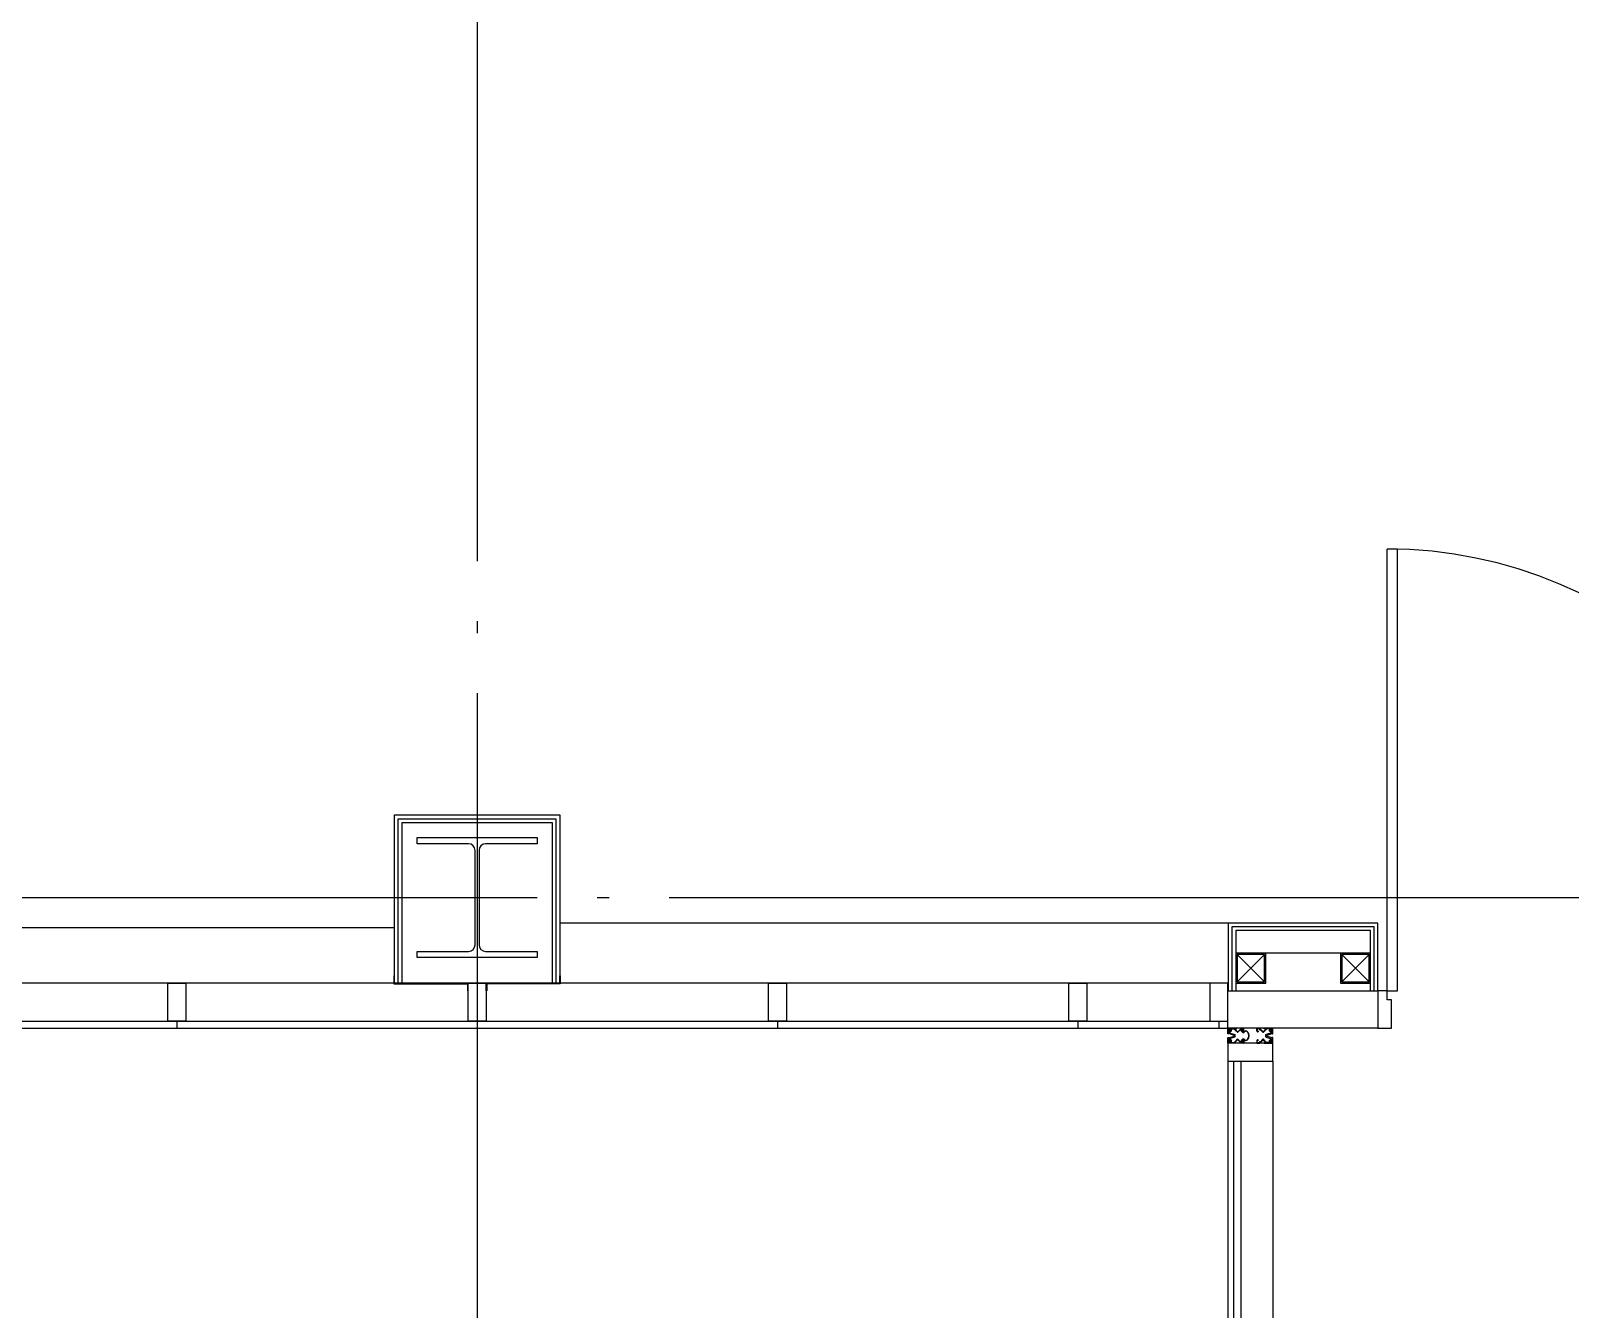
# Model space of a CAD drawing. Header units: millimetres. Extents: x -168200 to 672800, y -7409 to 118800.
# Drawn here: x 269214 to 274340, y 41530 to 45785 of the extents above; entities that cross this region are included whole.
import ezdxf

# ---------------------------------------------------------------- set-up
doc = ezdxf.new("R2010")
doc.units = ezdxf.units.MM
doc.header["$LTSCALE"] = 200
doc.linetypes.add('CEN-GAUN', pattern=[32.2, 30, -1, 0.2, -1])
doc.layers.add('1 BA', color=9, linetype='Continuous')
doc.layers.add('1 CEN', color=15, linetype='CEN-GAUN')

msp = doc.modelspace()

# ---------------------------------------------------------------- linework, layer by layer
at = {"layer": '1 BA'}
for p, q in [((273730, 42590), (273730, 44060)), ((273765, 44060), (273730, 44060)), ((273765, 42590), (273765, 44060)), ((270425, 42615), (270425, 43175)), ((270425, 43175), (270975, 43175)), ((270975, 43175), (270975, 42625)), ((270437.5, 42615), (270437.5, 43162.5)), ((270437.5, 43162.5), (270962.5, 43162.5)), ((270450, 42615), (270450, 43150)), ((270450, 43150), (270950, 43150)), ((270950, 43150), (270950, 42615)), ((270962.5, 43162.5), (270962.5, 42615)), ((270500, 43079), (270500, 43100)), ((270500, 43100), (270900, 43100)), ((270671.5, 43079), (270500, 43079)), ((270900, 43079), (270728.5, 43079)), ((270900, 43100), (270900, 43079)), ((270693.5, 42743), (270693.5, 43057)), ((270706.5, 43057), (270706.5, 42743)), ((273201.2, 42815), (270975, 42815)), ((273700, 42815), (273201.2, 42815)), ((273201.2, 42815), (273201.2, 42590)), ((273700, 42590), (273700, 42815)), ((267725, 42800), (270425, 42800)), ((273687.5, 42802.5), (273213.7, 42802.5)), ((273213.7, 42802.5), (273213.7, 42590)), ((273675, 42790), (273226.2, 42790)), ((273226.2, 42790), (273226.2, 42590)), ((273675, 42590), (273675, 42790)), ((273687.5, 42590), (273687.5, 42802.5)), ((270500, 42700), (270500, 42721)), ((270500, 42721), (270671.5, 42721)), ((270728.5, 42721), (270900, 42721)), ((270900, 42721), (270900, 42700)), ((273575, 42715), (273226.2, 42715)), ((273321.7, 42710.5), (273230.7, 42619.5)), ((273230.7, 42710.5), (273321.7, 42619.5)), ((273321.7, 42710.5), (273230.7, 42619.5)), ((273230.7, 42710.5), (273321.7, 42619.5)), ((273321.7, 42710.5), (273230.7, 42619.5)), ((273230.7, 42710.5), (273321.7, 42619.5)), ((273321.7, 42710.5), (273230.7, 42619.5)), ((273230.7, 42710.5), (273321.7, 42619.5)), ((273670.5, 42710.5), (273579.5, 42619.5)), ((273579.5, 42710.5), (273670.5, 42619.5)), ((273670.5, 42710.5), (273579.5, 42619.5)), ((273579.5, 42710.5), (273670.5, 42619.5)), ((273670.5, 42710.5), (273579.5, 42619.5)), ((273579.5, 42710.5), (273670.5, 42619.5)), ((273670.5, 42710.5), (273579.5, 42619.5)), ((273579.5, 42710.5), (273670.5, 42619.5)), ((270900, 42700), (270500, 42700)), ((269670, 42615), (269730, 42615)), ((269670, 42489), (269670, 42615)), ((269730, 42615), (269730, 42489)), ((270425, 42640), (270423, 42640)), ((270423, 42640), (270423, 42613)), ((270423, 42613), (270668, 42613)), ((270425, 42615), (270425, 42640)), ((270670, 42615), (270425, 42615)), ((270668, 42613), (270668, 42590)), ((270670, 42590), (270670, 42615)), ((270670, 42615), (270730, 42615)), ((270670, 42489), (270670, 42615)), ((270730, 42590), (270730, 42615)), ((270730, 42615), (270975, 42615)), ((270730, 42615), (270730, 42489)), ((270977, 42613), (270732, 42613)), ((270732, 42613), (270732, 42590)), ((270975, 42615), (270975, 42640)), ((270975, 42640), (270977, 42640)), ((270977, 42640), (270977, 42613)), ((271670, 42615), (271730, 42615)), ((271670, 42489), (271670, 42615)), ((271730, 42615), (271730, 42489)), ((272670, 42615), (272730, 42615)), ((272670, 42489), (272670, 42615)), ((272730, 42615), (272730, 42489)), ((273140, 42615), (273140, 42489)), ((273200, 42615), (273140, 42615)), ((273200, 42465), (273200, 42615)), ((270668, 42590), (270670, 42590)), ((270732, 42590), (270730, 42590)), ((273200, 42465), (273200, 42590)), ((273200, 42590), (273700, 42590)), ((273700, 42590), (273700, 42465)), ((273730, 42590), (273700, 42590)), ((273700, 42590), (273700, 42465)), ((273730, 42560), (273730, 42590)), ((273730, 42590), (273765, 42590)), ((273745, 42560), (273730, 42560)), ((273745, 42465), (273745, 42560)), ((269730, 42489), (269670, 42489)), ((269700, 42489), (269700, 42465)), ((270730, 42489), (270670, 42489)), ((270700, 42489), (270700, 42465)), ((271730, 42489), (271670, 42489)), ((271700, 42489), (271700, 42465)), ((272730, 42489), (272670, 42489)), ((272700, 42489), (272700, 42465)), ((273140, 42489), (273200, 42489)), ((273170, 42489), (273170, 42465)), ((273170, 42465), (273200, 42465)), ((273700, 42465), (273200, 42465)), ((273200, 42446.5), (273200, 42464.5)), ((273200.5, 42465), (273203, 42465)), ((273205.5, 42465), (273203.5, 42465)), ((273203.5, 42465), (273203.5, 42461.6)), ((273205.5, 42465), (273203.5, 42465)), ((273203.5, 42465), (273203.5, 42461.6)), ((273203.5, 42464.5), (273203.5, 42460.6)), ((273203.5, 42458.5), (273203.5, 42457.1)), ((273203.5, 42455), (273203.5, 42451)), ((273203.5, 42454), (273203.5, 42452.3)), ((273203.5, 42454), (273203.5, 42452.3)), ((273221, 42441.4), (273203.5, 42447.1)), ((273203.5, 42447.1), (273203.5, 42446.5)), ((273203.7, 42461.2), (273204.9, 42460.4)), ((273203.7, 42461.2), (273204.9, 42460.4)), ((273204.9, 42455.2), (273203.7, 42454.4)), ((273204.9, 42455.2), (273203.7, 42454.4)), ((273203.8, 42460.3), (273205.8, 42460.3)), ((273206.8, 42458.8), (273203.8, 42458.8)), ((273203.8, 42456.8), (273206.8, 42456.8)), ((273205.8, 42455.3), (273203.8, 42455.3)), ((273204.1, 42450.1), (273221.9, 42444.3)), ((273204.5, 42451.3), (273206.5, 42451.3)), ((273204.5, 42451.3), (273206.5, 42451.3)), ((273205.2, 42460.3), (273205.3, 42460.3)), ((273205.2, 42460.3), (273205.3, 42460.3)), ((273205.3, 42455.3), (273205.2, 42455.3)), ((273205.3, 42455.3), (273205.2, 42455.3)), ((273205.5, 42464.3), (273205.5, 42465)), ((273205.5, 42464.3), (273205.5, 42465)), ((273221, 42464.3), (273205.5, 42464.3)), ((273221, 42464.3), (273205.5, 42464.3)), ((273205.5, 42460.5), (273205.5, 42461.8)), ((273205.5, 42460.5), (273205.5, 42461.8)), ((273205.5, 42453.8), (273205.5, 42455.1)), ((273205.5, 42453.8), (273205.5, 42455.1)), ((273205.8, 42460.3), (273205.8, 42460.7)), ((273205.8, 42454.9), (273205.8, 42455.3)), ((273206, 42462.3), (273206.4, 42462.3)), ((273206, 42462.3), (273206.4, 42462.3)), ((273206.4, 42453.3), (273206, 42453.3)), ((273206.4, 42453.3), (273206, 42453.3)), ((273206.6, 42461.1), (273209.3, 42458.5)), ((273209.3, 42457.1), (273206.6, 42454.5)), ((273207.9, 42458.2), (273206.8, 42458.8)), ((273206.8, 42456.8), (273207.9, 42457.4)), ((273207.1, 42462), (273210.9, 42458.2)), ((273207.1, 42462), (273210.9, 42458.2)), ((273210.9, 42457.4), (273207.1, 42453.6)), ((273210.9, 42457.4), (273207.1, 42453.6)), ((273207.2, 42451.6), (273212, 42456.4)), ((273207.2, 42451.6), (273212, 42456.4)), ((273212, 42459.2), (273209.3, 42461.9)), ((273212, 42459.2), (273209.3, 42461.9)), ((273209.6, 42462.8), (273220.3, 42462.8)), ((273209.6, 42462.8), (273220.3, 42462.8)), ((273229, 42465), (273221, 42465)), ((273221, 42465), (273221, 42464.3)), ((273229, 42465), (273221, 42465)), ((273221, 42465), (273221, 42464.3)), ((273221, 42462.5), (273226.9, 42456.7)), ((273221, 42462.5), (273226.9, 42456.7)), ((273232.1, 42453.5), (273223.9, 42461.8)), ((273232.1, 42453.5), (273223.9, 42461.8)), ((273224.6, 42463.5), (273229, 42463.5)), ((273224.6, 42463.5), (273229, 42463.5)), ((273226.9, 42456.7), (273227.2, 42456.7)), ((273226.9, 42456.7), (273227.2, 42456.7)), ((273227.2, 42456.7), (273227.2, 42456.3)), ((273227.2, 42456.7), (273227.2, 42456.3)), ((273227.2, 42456.3), (273231.8, 42451.8)), ((273227.2, 42456.3), (273231.8, 42451.8)), ((273229, 42463.5), (273229, 42465)), ((273229, 42463.5), (273229, 42465)), ((273244, 42464.7), (273232.8, 42453.5)), ((273244, 42464.7), (273232.8, 42453.5)), ((273233.2, 42451.8), (273242.1, 42460.7)), ((273233.2, 42451.8), (273242.1, 42460.7)), ((273241.2, 42460.2), (273241.5, 42460.5)), ((273250.2, 42450.8), (273241.2, 42459.8)), ((273242, 42460.5), (273242.9, 42459.5)), ((273242.1, 42460.7), (273242.6, 42460.2)), ((273242.1, 42460.7), (273242.6, 42460.2)), ((273243, 42460.1), (273244.4, 42460.3)), ((273243, 42460.1), (273244.4, 42460.3)), ((273243.4, 42459.5), (273244.8, 42460.9)), ((273243.9, 42462.4), (273244.6, 42463.2)), ((273243.9, 42462.4), (273244.6, 42463.2)), ((273244.8, 42460.8), (273243.9, 42461.7)), ((273244.8, 42460.8), (273243.9, 42461.7)), ((273244.8, 42460.9), (273244.4, 42461.4)), ((273244.5, 42461.9), (273248.8, 42462.4)), ((273245.9, 42460.4), (273244.5, 42459)), ((273244.5, 42458.2), (273246.3, 42456.4)), ((273252.5, 42465), (273244.7, 42465)), ((273252.5, 42465), (273244.7, 42465)), ((273244.7, 42460.4), (273244.8, 42460.5)), ((273244.7, 42460.4), (273244.8, 42460.5)), ((273245.3, 42463.5), (273251.5, 42463.5)), ((273245.3, 42463.5), (273251.5, 42463.5)), ((273247.8, 42461), (273245.9, 42460.4)), ((273247, 42456.4), (273248.5, 42457.8)), ((273249, 42456.7), (273247.6, 42455.3)), ((273247.6, 42454.9), (273250.9, 42451.5)), ((273248.5, 42457.8), (273249.1, 42459.7)), ((273248.8, 42455.9), (273248.6, 42454.5)), ((273248.8, 42455.9), (273248.6, 42454.5)), ((273248.7, 42454.1), (273249.5, 42453.3)), ((273248.7, 42454.1), (273249.5, 42453.3)), ((273249, 42456.3), (273248.9, 42456.2)), ((273249, 42456.3), (273248.9, 42456.2)), ((273249.4, 42456.3), (273249, 42456.7)), ((273250.2, 42455.4), (273249.3, 42456.3)), ((273250.2, 42455.4), (273249.3, 42456.3)), ((273250.5, 42460.8), (273250, 42456.4)), ((273251.7, 42456.1), (273250.9, 42455.4)), ((273251.7, 42456.1), (273250.9, 42455.4)), ((273250.9, 42453.3), (273253.2, 42455.5)), ((273250.9, 42453.3), (273253.2, 42455.5)), ((273252, 42463), (273252, 42456.8)), ((273252, 42463), (273252, 42456.8)), ((273252.3, 42451.5), (273254.4, 42453.6)), ((273255.1, 42452.8), (273253.1, 42450.8)), ((273253.5, 42456.2), (273253.5, 42464)), ((273253.5, 42456.2), (273253.5, 42464)), ((273296.5, 42456.2), (273296.5, 42464)), ((273296.5, 42456.2), (273296.5, 42464)), ((273299.1, 42453.3), (273296.8, 42455.5)), ((273299.1, 42453.3), (273296.8, 42455.5)), ((273297.5, 42465), (273305.3, 42465)), ((273297.5, 42465), (273305.3, 42465)), ((273298, 42463), (273298, 42456.8)), ((273298, 42463), (273298, 42456.8)), ((273298.3, 42456.1), (273299.1, 42455.4)), ((273298.3, 42456.1), (273299.1, 42455.4)), ((273304.7, 42463.5), (273298.5, 42463.5)), ((273304.7, 42463.5), (273298.5, 42463.5)), ((273299.8, 42455.4), (273300.7, 42456.3)), ((273299.8, 42455.4), (273300.7, 42456.3)), ((273301.3, 42454.1), (273300.5, 42453.3)), ((273301.3, 42454.1), (273300.5, 42453.3)), ((273301, 42456.3), (273301.1, 42456.2)), ((273301, 42456.3), (273301.1, 42456.2)), ((273301.2, 42455.9), (273301.4, 42454.5)), ((273301.2, 42455.9), (273301.4, 42454.5)), ((273305.2, 42460.8), (273306.1, 42461.7)), ((273305.2, 42460.8), (273306.1, 42461.7)), ((273305.3, 42460.4), (273305.2, 42460.5)), ((273305.3, 42460.4), (273305.2, 42460.5)), ((273306.1, 42462.4), (273305.4, 42463.2)), ((273306.1, 42462.4), (273305.4, 42463.2)), ((273307, 42460.1), (273305.6, 42460.3)), ((273307, 42460.1), (273305.6, 42460.3)), ((273306, 42464.7), (273317.2, 42453.5)), ((273306, 42464.7), (273317.2, 42453.5)), ((273307.9, 42460.7), (273307.4, 42460.2)), ((273307.9, 42460.7), (273307.4, 42460.2)), ((273316.8, 42451.8), (273307.9, 42460.7)), ((273316.8, 42451.8), (273307.9, 42460.7)), ((273317.9, 42453.5), (273326.1, 42461.8)), ((273317.9, 42453.5), (273326.1, 42461.8)), ((273322.8, 42456.3), (273318.2, 42451.8)), ((273322.8, 42456.3), (273318.2, 42451.8)), ((273321, 42463.5), (273321, 42465)), ((273321, 42465), (273329, 42465)), ((273321, 42463.5), (273321, 42465)), ((273321, 42465), (273329, 42465)), ((273325.4, 42463.5), (273321, 42463.5)), ((273325.4, 42463.5), (273321, 42463.5)), ((273323.1, 42456.7), (273322.8, 42456.7)), ((273322.8, 42456.7), (273322.8, 42456.3)), ((273323.1, 42456.7), (273322.8, 42456.7)), ((273322.8, 42456.7), (273322.8, 42456.3)), ((273329, 42462.5), (273323.1, 42456.7)), ((273329, 42462.5), (273323.1, 42456.7)), ((273345.9, 42450.1), (273328.1, 42444.3)), ((273329, 42465), (273329, 42464.3)), ((273329, 42465), (273329, 42464.3)), ((273329, 42464.3), (273344.5, 42464.3)), ((273329, 42464.3), (273344.5, 42464.3)), ((273329, 42441.4), (273346.5, 42447.1)), ((273340.4, 42462.8), (273329.7, 42462.8)), ((273340.4, 42462.8), (273329.7, 42462.8)), ((273338, 42459.2), (273340.7, 42461.9)), ((273338, 42459.2), (273340.7, 42461.9)), ((273342.8, 42451.6), (273338, 42456.4)), ((273342.8, 42451.6), (273338, 42456.4)), ((273342.9, 42462), (273339.1, 42458.2)), ((273342.9, 42462), (273339.1, 42458.2)), ((273339.1, 42457.4), (273342.9, 42453.6)), ((273339.1, 42457.4), (273342.9, 42453.6)), ((273343.4, 42461.1), (273340.7, 42458.5)), ((273340.7, 42457.1), (273343.4, 42454.5)), ((273342.1, 42458.2), (273343.2, 42458.8)), ((273343.2, 42456.8), (273342.1, 42457.4)), ((273343.2, 42458.8), (273346.2, 42458.8)), ((273346.2, 42456.8), (273343.2, 42456.8)), ((273345.5, 42451.3), (273343.5, 42451.3)), ((273345.5, 42451.3), (273343.5, 42451.3)), ((273344, 42462.3), (273343.6, 42462.3)), ((273344, 42462.3), (273343.6, 42462.3)), ((273343.6, 42453.3), (273344, 42453.3)), ((273343.6, 42453.3), (273344, 42453.3)), ((273344.2, 42460.3), (273344.2, 42460.7)), ((273346.2, 42460.3), (273344.2, 42460.3)), ((273344.2, 42454.9), (273344.2, 42455.3)), ((273344.2, 42455.3), (273346.2, 42455.3)), ((273344.5, 42464.3), (273344.5, 42465)), ((273344.5, 42465), (273346.5, 42465)), ((273344.5, 42464.3), (273344.5, 42465)), ((273344.5, 42465), (273346.5, 42465)), ((273344.5, 42460.5), (273344.5, 42461.8)), ((273344.5, 42460.5), (273344.5, 42461.8)), ((273344.5, 42453.8), (273344.5, 42455.1)), ((273344.5, 42453.8), (273344.5, 42455.1)), ((273344.8, 42460.3), (273344.7, 42460.3)), ((273344.8, 42460.3), (273344.7, 42460.3)), ((273344.7, 42455.3), (273344.8, 42455.3)), ((273344.7, 42455.3), (273344.8, 42455.3)), ((273346.3, 42461.2), (273345.1, 42460.4)), ((273346.3, 42461.2), (273345.1, 42460.4)), ((273345.1, 42455.2), (273346.3, 42454.4)), ((273345.1, 42455.2), (273346.3, 42454.4)), ((273346.5, 42465), (273346.5, 42461.6)), ((273346.5, 42465), (273346.5, 42461.6)), ((273346.5, 42464.5), (273346.5, 42460.6)), ((273346.5, 42458.5), (273346.5, 42457.1)), ((273346.5, 42455), (273346.5, 42451)), ((273346.5, 42454), (273346.5, 42452.3)), ((273346.5, 42454), (273346.5, 42452.3)), ((273346.5, 42447.1), (273346.5, 42446.5)), ((273349.5, 42465), (273347, 42465)), ((273350, 42446.5), (273350, 42464.5)), ((273700, 42465), (273745, 42465)), ((273745, 42465), (273745, 42465)), ((273745, 42465), (273745, 42465)), ((273200, 42415.5), (273200, 42433.5)), ((273350, 42415), (273200, 42415)), ((273200, 42415), (273200, 42355)), ((273203, 42446), (273200.5, 42446)), ((273200.5, 42434), (273203, 42434)), ((273203, 42415), (273200.5, 42415)), ((273203.5, 42432.9), (273221, 42438.6)), ((273203.5, 42433.5), (273203.5, 42432.9)), ((273203.5, 42429), (273203.5, 42425)), ((273203.5, 42426), (273203.5, 42427.7)), ((273203.5, 42426), (273203.5, 42427.7)), ((273203.5, 42421.5), (273203.5, 42422.9)), ((273203.5, 42419.4), (273203.5, 42415.5)), ((273203.5, 42415), (273203.5, 42418.4)), ((273203.5, 42415), (273203.5, 42418.4)), ((273205.5, 42415), (273203.5, 42415)), ((273205.5, 42415), (273203.5, 42415)), ((273204.9, 42424.8), (273203.7, 42425.6)), ((273204.9, 42424.8), (273203.7, 42425.6)), ((273203.7, 42418.8), (273204.9, 42419.6)), ((273203.7, 42418.8), (273204.9, 42419.6)), ((273203.8, 42424.7), (273205.8, 42424.7)), ((273203.8, 42423.2), (273206.8, 42423.2)), ((273206.8, 42421.2), (273203.8, 42421.2)), ((273205.8, 42419.7), (273203.8, 42419.7)), ((273221.9, 42435.7), (273204.1, 42429.9)), ((273204.5, 42428.7), (273206.5, 42428.7)), ((273204.5, 42428.7), (273206.5, 42428.7)), ((273205.3, 42424.7), (273205.2, 42424.7)), ((273205.3, 42424.7), (273205.2, 42424.7)), ((273205.2, 42419.7), (273205.3, 42419.7)), ((273205.2, 42419.7), (273205.3, 42419.7)), ((273205.5, 42426.2), (273205.5, 42424.9)), ((273205.5, 42426.2), (273205.5, 42424.9)), ((273205.5, 42419.5), (273205.5, 42418.2)), ((273205.5, 42419.5), (273205.5, 42418.2)), ((273221, 42415.7), (273205.5, 42415.7)), ((273205.5, 42415.7), (273205.5, 42415)), ((273221, 42415.7), (273205.5, 42415.7)), ((273205.5, 42415.7), (273205.5, 42415)), ((273205.8, 42424.7), (273205.8, 42425.1)), ((273205.8, 42419.3), (273205.8, 42419.7)), ((273206.4, 42426.7), (273206, 42426.7)), ((273206.4, 42426.7), (273206, 42426.7)), ((273206, 42417.7), (273206.4, 42417.7)), ((273206, 42417.7), (273206.4, 42417.7)), ((273206.6, 42425.5), (273209.3, 42422.9)), ((273209.3, 42421.5), (273206.6, 42418.9)), ((273206.8, 42423.2), (273207.9, 42422.6)), ((273207.9, 42421.8), (273206.8, 42421.2)), ((273210.9, 42422.6), (273207.1, 42426.4)), ((273210.9, 42422.6), (273207.1, 42426.4)), ((273207.1, 42418), (273210.9, 42421.8)), ((273207.1, 42418), (273210.9, 42421.8)), ((273207.2, 42428.4), (273212, 42423.6)), ((273207.2, 42428.4), (273212, 42423.6)), ((273212, 42420.8), (273209.3, 42418.1)), ((273212, 42420.8), (273209.3, 42418.1)), ((273209.6, 42417.2), (273220.3, 42417.2)), ((273209.6, 42417.2), (273220.3, 42417.2)), ((273221, 42417.5), (273226.9, 42423.3)), ((273221, 42417.5), (273226.9, 42423.3)), ((273221, 42415), (273221, 42415.7)), ((273221, 42415), (273221, 42415.7)), ((273229, 42415), (273221, 42415)), ((273229, 42415), (273221, 42415)), ((273232.1, 42426.5), (273223.9, 42418.2)), ((273232.1, 42426.5), (273223.9, 42418.2)), ((273224.6, 42416.5), (273229, 42416.5)), ((273224.6, 42416.5), (273229, 42416.5)), ((273226.9, 42423.3), (273227.2, 42423.3)), ((273226.9, 42423.3), (273227.2, 42423.3)), ((273227.2, 42423.7), (273231.8, 42428.2)), ((273227.2, 42423.7), (273231.8, 42428.2)), ((273227.2, 42423.3), (273227.2, 42423.7)), ((273227.2, 42423.3), (273227.2, 42423.7)), ((273229, 42416.5), (273229, 42415)), ((273229, 42416.5), (273229, 42415)), ((273244, 42415.3), (273232.8, 42426.5)), ((273244, 42415.3), (273232.8, 42426.5)), ((273233.2, 42428.2), (273242.1, 42419.3)), ((273233.2, 42428.2), (273242.1, 42419.3)), ((273241.2, 42420.3), (273250.2, 42429.3)), ((273241.5, 42419.6), (273241.2, 42419.9)), ((273242.9, 42420.6), (273242, 42419.6)), ((273242.1, 42419.3), (273242.6, 42419.8)), ((273242.1, 42419.3), (273242.6, 42419.8)), ((273243, 42419.9), (273244.4, 42419.7)), ((273243, 42419.9), (273244.4, 42419.7)), ((273244.8, 42419.2), (273243.4, 42420.6)), ((273244.8, 42419.2), (273243.9, 42418.3)), ((273244.8, 42419.2), (273243.9, 42418.3)), ((273243.9, 42417.6), (273244.6, 42416.8)), ((273243.9, 42417.6), (273244.6, 42416.8)), ((273244.4, 42418.7), (273244.8, 42419.2)), ((273244.5, 42421.8), (273246.3, 42423.7)), ((273245.9, 42419.7), (273244.5, 42421.1)), ((273248.8, 42417.6), (273244.5, 42418.2)), ((273244.7, 42419.6), (273244.8, 42419.5)), ((273244.7, 42419.6), (273244.8, 42419.5)), ((273252.5, 42415), (273244.7, 42415)), ((273252.5, 42415), (273244.7, 42415)), ((273245.3, 42416.5), (273251.5, 42416.5)), ((273245.3, 42416.5), (273251.5, 42416.5)), ((273247.8, 42419.1), (273245.9, 42419.7)), ((273247, 42423.7), (273248.5, 42422.3)), ((273250.9, 42428.6), (273247.6, 42425.2)), ((273247.6, 42424.8), (273249, 42423.4)), ((273248.5, 42422.3), (273249.1, 42420.4)), ((273248.8, 42424.1), (273248.6, 42425.5)), ((273248.8, 42424.1), (273248.6, 42425.5)), ((273248.7, 42425.9), (273249.5, 42426.7)), ((273248.7, 42425.9), (273249.5, 42426.7)), ((273249, 42423.7), (273248.9, 42423.8)), ((273249, 42423.7), (273248.9, 42423.8)), ((273249, 42423.4), (273249.4, 42423.8)), ((273250.2, 42424.6), (273249.3, 42423.7)), ((273250.2, 42424.6), (273249.3, 42423.7)), ((273250, 42423.6), (273250.5, 42419.3)), ((273250.9, 42426.7), (273253.2, 42424.5)), ((273250.9, 42426.7), (273253.2, 42424.5)), ((273251.7, 42423.9), (273250.9, 42424.6)), ((273251.7, 42423.9), (273250.9, 42424.6)), ((273252, 42417), (273252, 42423.2)), ((273252, 42417), (273252, 42423.2)), ((273254.4, 42426.5), (273252.3, 42428.6)), ((273253.1, 42429.3), (273255.1, 42427.2)), ((273253.5, 42423.8), (273253.5, 42416)), ((273253.5, 42423.8), (273253.5, 42416)), ((273296.5, 42423.8), (273296.5, 42416)), ((273296.5, 42423.8), (273296.5, 42416)), ((273299.1, 42426.7), (273296.8, 42424.5)), ((273299.1, 42426.7), (273296.8, 42424.5)), ((273297.5, 42415), (273305.3, 42415)), ((273297.5, 42415), (273305.3, 42415)), ((273298, 42417), (273298, 42423.2)), ((273298, 42417), (273298, 42423.2)), ((273298.3, 42423.9), (273299.1, 42424.6)), ((273298.3, 42423.9), (273299.1, 42424.6)), ((273304.7, 42416.5), (273298.5, 42416.5)), ((273304.7, 42416.5), (273298.5, 42416.5)), ((273299.8, 42424.6), (273300.7, 42423.7)), ((273299.8, 42424.6), (273300.7, 42423.7)), ((273301.3, 42425.9), (273300.5, 42426.7)), ((273301.3, 42425.9), (273300.5, 42426.7)), ((273301, 42423.7), (273301.1, 42423.8)), ((273301, 42423.7), (273301.1, 42423.8)), ((273301.2, 42424.1), (273301.4, 42425.5)), ((273301.2, 42424.1), (273301.4, 42425.5)), ((273305.3, 42419.6), (273305.2, 42419.5)), ((273305.3, 42419.6), (273305.2, 42419.5)), ((273305.2, 42419.2), (273306.1, 42418.3)), ((273305.2, 42419.2), (273306.1, 42418.3)), ((273306.1, 42417.6), (273305.4, 42416.8)), ((273306.1, 42417.6), (273305.4, 42416.8)), ((273307, 42419.9), (273305.6, 42419.7)), ((273307, 42419.9), (273305.6, 42419.7)), ((273306, 42415.3), (273317.2, 42426.5)), ((273306, 42415.3), (273317.2, 42426.5)), ((273307.9, 42419.3), (273307.4, 42419.8)), ((273307.9, 42419.3), (273307.4, 42419.8)), ((273316.8, 42428.2), (273307.9, 42419.3)), ((273316.8, 42428.2), (273307.9, 42419.3)), ((273317.9, 42426.5), (273326.1, 42418.2)), ((273317.9, 42426.5), (273326.1, 42418.2)), ((273322.8, 42423.7), (273318.2, 42428.2)), ((273322.8, 42423.7), (273318.2, 42428.2)), ((273325.4, 42416.5), (273321, 42416.5)), ((273321, 42416.5), (273321, 42415)), ((273325.4, 42416.5), (273321, 42416.5)), ((273321, 42416.5), (273321, 42415)), ((273321, 42415), (273329, 42415)), ((273321, 42415), (273329, 42415)), ((273322.8, 42423.3), (273322.8, 42423.7)), ((273322.8, 42423.3), (273322.8, 42423.7)), ((273323.1, 42423.3), (273322.8, 42423.3)), ((273323.1, 42423.3), (273322.8, 42423.3)), ((273329, 42417.5), (273323.1, 42423.3)), ((273329, 42417.5), (273323.1, 42423.3)), ((273328.1, 42435.7), (273345.9, 42429.9)), ((273346.5, 42432.9), (273329, 42438.6)), ((273329, 42415), (273329, 42415.7)), ((273329, 42415.7), (273344.5, 42415.7)), ((273329, 42415), (273329, 42415.7)), ((273329, 42415.7), (273344.5, 42415.7)), ((273340.4, 42417.2), (273329.7, 42417.2)), ((273340.4, 42417.2), (273329.7, 42417.2)), ((273342.8, 42428.4), (273338, 42423.6)), ((273342.8, 42428.4), (273338, 42423.6)), ((273338, 42420.8), (273340.7, 42418.1)), ((273338, 42420.8), (273340.7, 42418.1)), ((273339.1, 42422.6), (273342.9, 42426.4)), ((273339.1, 42422.6), (273342.9, 42426.4)), ((273342.9, 42418), (273339.1, 42421.8)), ((273342.9, 42418), (273339.1, 42421.8)), ((273343.4, 42425.5), (273340.7, 42422.9)), ((273340.7, 42421.5), (273343.4, 42418.9)), ((273343.2, 42423.2), (273342.1, 42422.6)), ((273342.1, 42421.8), (273343.2, 42421.2)), ((273346.2, 42423.2), (273343.2, 42423.2)), ((273343.2, 42421.2), (273346.2, 42421.2)), ((273345.5, 42428.7), (273343.5, 42428.7)), ((273345.5, 42428.7), (273343.5, 42428.7)), ((273343.6, 42426.7), (273344, 42426.7)), ((273343.6, 42426.7), (273344, 42426.7)), ((273344, 42417.7), (273343.6, 42417.7)), ((273344, 42417.7), (273343.6, 42417.7)), ((273344.2, 42424.7), (273344.2, 42425.1)), ((273346.2, 42424.7), (273344.2, 42424.7)), ((273344.2, 42419.3), (273344.2, 42419.7)), ((273344.2, 42419.7), (273346.2, 42419.7)), ((273344.5, 42426.2), (273344.5, 42424.9)), ((273344.5, 42426.2), (273344.5, 42424.9)), ((273344.5, 42419.5), (273344.5, 42418.2)), ((273344.5, 42419.5), (273344.5, 42418.2)), ((273344.5, 42415.7), (273344.5, 42415)), ((273344.5, 42415.7), (273344.5, 42415)), ((273344.5, 42415), (273346.5, 42415)), ((273344.5, 42415), (273346.5, 42415)), ((273344.7, 42424.7), (273344.8, 42424.7)), ((273344.7, 42424.7), (273344.8, 42424.7)), ((273344.8, 42419.7), (273344.7, 42419.7)), ((273344.8, 42419.7), (273344.7, 42419.7)), ((273345.1, 42424.8), (273346.3, 42425.6)), ((273345.1, 42424.8), (273346.3, 42425.6)), ((273346.3, 42418.8), (273345.1, 42419.6)), ((273346.3, 42418.8), (273345.1, 42419.6)), ((273346.5, 42433.5), (273346.5, 42432.9)), ((273346.5, 42429), (273346.5, 42425)), ((273346.5, 42426), (273346.5, 42427.7)), ((273346.5, 42426), (273346.5, 42427.7)), ((273346.5, 42421.5), (273346.5, 42422.9)), ((273346.5, 42419.4), (273346.5, 42415.5)), ((273346.5, 42415), (273346.5, 42418.4)), ((273346.5, 42415), (273346.5, 42418.4)), ((273347, 42446), (273349.5, 42446)), ((273349.5, 42434), (273347, 42434)), ((273347, 42415), (273349.5, 42415)), ((273350, 42415.5), (273350, 42433.5)), ((273350, 42355), (273350, 42415)), ((273200, 42355), (273350, 42355))]:
    msp.add_line(p, q, dxfattribs=at)
at = {"layer": '1 BA', "linetype": 'Continuous'}
for p, q in [((273140, 42615), (260730, 42615)), ((273200, 42355), (273200, 14580)), ((273350, 42355), (273350, 14520))]:
    msp.add_line(p, q, dxfattribs=at)
at = {"layer": '1 BA', "linetype": 'Continuous', "ltscale": 2}
for p, q in [((260700, 42489), (273170, 42489)), ((260700, 42465), (273170, 42465)), ((273220, 14580), (273220, 42355)), ((273244, 14580), (273244, 42355))]:
    msp.add_line(p, q, dxfattribs=at)
at = {"layer": '1 BA'}
for points in [[(273226.2, 42615), (273326.2, 42615), (273326.2, 42715), (273226.2, 42715)], [(273230.7, 42619.5), (273321.7, 42619.5), (273321.7, 42710.5), (273230.7, 42710.5)], [(273575, 42615), (273675, 42615), (273675, 42715), (273575, 42715)], [(273579.5, 42619.5), (273670.5, 42619.5), (273670.5, 42710.5), (273579.5, 42710.5)]]:
    msp.add_lwpolyline(points, close=True, dxfattribs=at)
for centre, radius, start, end in [((273730, 42590), 1470, 0, 90), ((270671.5, 43057), 22, 0, 90), ((270728.5, 43057), 22, 90, 180), ((270671.5, 42743), 22, 270, 0), ((270728.5, 42743), 22, 180, 270), ((273200.5, 42464.5), 0.5, 90, 180), ((273200.5, 42446.5), 0.5, 180, 270), ((273203, 42464.5), 0.5, 0, 90), ((273203.5, 42450.3), 0.5, 106.6015, 325.2724), ((273203, 42446.5), 0.5, 270, 0), ((273203.3, 42451), 0.2, 286.6015, 360), ((273204, 42461.6), 0.5, 180, 235), ((273204, 42461.6), 0.5, 180, 235), ((273203.8, 42460.6), 0.3, 180, 270), ((273203.8, 42458.5), 0.3, 90, 180), ((273203.8, 42457.1), 0.3, 180, 270), ((273203.8, 42455), 0.3, 90, 180), ((273204, 42454), 0.5, 125, 180), ((273204, 42454), 0.5, 125, 180), ((273204.5, 42452.3), 1, 180, 270), ((273204.5, 42452.3), 1, 180, 270), ((273204.1, 42449.9), 0.2, 71.8739, 145.2724), ((273205.2, 42460.8), 0.5, 235, 270), ((273205.2, 42460.8), 0.5, 235, 270), ((273205.2, 42454.8), 0.5, 90, 125), ((273205.2, 42454.8), 0.5, 90, 125), ((273205.3, 42460.5), 0.2, 270, 360), ((273205.3, 42460.5), 0.2, 270, 0), ((273205.3, 42455.1), 0.2, 0, 90), ((273205.3, 42455.1), 0.2, 360, 90), ((273206, 42461.8), 0.5, 90, 180), ((273206, 42461.8), 0.5, 90, 180), ((273206, 42453.8), 0.5, 180, 270), ((273206, 42453.8), 0.5, 180, 270), ((273206.3, 42460.7), 0.5, 46.2557, 180), ((273206.3, 42454.9), 0.5, 180, 313.7443), ((273206.4, 42461.3), 1, 45, 90), ((273206.4, 42461.3), 1, 45, 90), ((273206.4, 42454.3), 1, 270, 315), ((273206.4, 42454.3), 1, 270, 315), ((273206.5, 42452.3), 1, 270, 315), ((273206.5, 42452.3), 1, 270, 315), ((273207.6, 42457.8), 0.5, 298.7298, 61.2702), ((273209.6, 42462.3), 0.5, 90, 225), ((273209.6, 42462.3), 0.5, 90, 225), ((273208.6, 42457.8), 1, 313.7443, 46.2557), ((273210.6, 42457.8), 0.5, 315, 45), ((273210.6, 42457.8), 0.5, 315, 45), ((273210.6, 42457.8), 2, 315, 45), ((273210.6, 42457.8), 2, 315, 45), ((273220.3, 42461.8), 1, 45, 90), ((273220.3, 42461.8), 1, 45, 90), ((273224.6, 42462.5), 1, 90, 225), ((273224.6, 42462.5), 1, 90, 225), ((273232.5, 42452.5), 1, 225, 315), ((273232.5, 42452.5), 1, 225, 315), ((273232.5, 42453.9), 0.5, 225, 315), ((273232.5, 42453.9), 0.5, 225, 315), ((273241.5, 42460), 0.3, 135, 225), ((273241.7, 42460.3), 0.3, 45, 135), ((273242.9, 42460.5), 0.5, 225, 280), ((273242.9, 42460.5), 0.5, 225, 280), ((273243.2, 42459.7), 0.3, 225, 315), ((273244.2, 42462.1), 0.5, 135, 225), ((273244.2, 42462.1), 0.5, 135, 225), ((273244.7, 42464), 1, 90, 135), ((273244.7, 42464), 1, 90, 135), ((273244.6, 42461.6), 0.3, 97.6333, 225), ((273244.8, 42458.6), 0.5, 135, 225), ((273244.3, 42460.8), 0.5, 280, 315), ((273244.3, 42460.8), 0.5, 280, 315), ((273245.3, 42462.5), 1, 90, 135), ((273245.3, 42462.5), 1, 90, 135), ((273244.7, 42460.7), 0.2, 315, 45), ((273244.7, 42460.7), 0.2, 315, 45), ((273246.7, 42456.8), 0.5, 225, 315), ((273247.8, 42455.1), 0.3, 135, 225), ((273248.1, 42460), 1, 342.3778, 107.6222), ((273249, 42454.4), 0.5, 170, 225), ((273249, 42454.4), 0.5, 170, 225), ((273249, 42461), 1.5, 352.3667, 97.6333), ((273249.3, 42455.8), 0.5, 135, 170), ((273249.3, 42455.8), 0.5, 135, 170), ((273249.2, 42456.2), 0.2, 45, 135), ((273249.2, 42456.2), 0.2, 45, 135), ((273249.7, 42456.5), 0.3, 225, 352.3667), ((273250.2, 42454), 1, 225, 315), ((273250.2, 42454), 1, 225, 315), ((273250.6, 42455.7), 0.5, 225, 315), ((273250.6, 42455.7), 0.5, 225, 315), ((273251.6, 42452.2), 2, 225, 315), ((273251.6, 42452.2), 1, 225, 315), ((273251.5, 42463), 0.5, 0, 90), ((273251.5, 42463), 0.5, 0, 90), ((273251, 42456.8), 1, 315, 0), ((273251, 42456.8), 1, 315, 0), ((273252.5, 42464), 1, 0, 90), ((273252.5, 42464), 1, 0, 90), ((273252.5, 42456.2), 1, 315, 0), ((273252.5, 42456.2), 1, 315, 0), ((273260, 42447.9), 8.02, 43.1913, 134.8516), ((273260, 42447.9), 7, 43.0479, 134.9949), ((273251.6, 42440), 18.5, 316.9584, 43.044), ((273251.6, 42440), 19.5, 316.9584, 43.0441), ((273297.5, 42464), 1, 90, 180), ((273297.5, 42464), 1, 90, 180), ((273297.5, 42456.2), 1, 180, 225), ((273297.5, 42456.2), 1, 180, 225), ((273298.5, 42463), 0.5, 90, 180), ((273298.5, 42463), 0.5, 90, 180), ((273299, 42456.8), 1, 180, 225), ((273299, 42456.8), 1, 180, 225), ((273299.4, 42455.7), 0.5, 225, 315), ((273299.4, 42455.7), 0.5, 225, 315), ((273299.8, 42454), 1, 225, 315), ((273299.8, 42454), 1, 225, 315), ((273300.8, 42456.2), 0.2, 45, 135), ((273300.8, 42456.2), 0.2, 45, 135), ((273300.7, 42455.8), 0.5, 10, 45), ((273300.7, 42455.8), 0.5, 10, 45), ((273301, 42454.4), 0.5, 315, 10), ((273301, 42454.4), 0.5, 315, 10), ((273304.7, 42462.5), 1, 45, 90), ((273304.7, 42462.5), 1, 45, 90), ((273305.3, 42460.7), 0.2, 135, 225), ((273305.3, 42460.7), 0.2, 135, 225), ((273305.3, 42464), 1, 45, 90), ((273305.3, 42464), 1, 45, 90), ((273305.7, 42460.8), 0.5, 225, 260), ((273305.7, 42460.8), 0.5, 225, 260), ((273305.8, 42462.1), 0.5, 315, 45), ((273305.8, 42462.1), 0.5, 315, 45), ((273307.1, 42460.5), 0.5, 260, 315), ((273307.1, 42460.5), 0.5, 260, 315), ((273317.5, 42452.5), 1, 225, 315), ((273317.5, 42452.5), 1, 225, 315), ((273317.5, 42453.9), 0.5, 225, 315), ((273317.5, 42453.9), 0.5, 225, 315), ((273325.4, 42462.5), 1, 315, 90), ((273325.4, 42462.5), 1, 315, 90), ((273329.7, 42461.8), 1, 90, 135), ((273329.7, 42461.8), 1, 90, 135), ((273339.4, 42457.8), 2, 135, 225), ((273339.4, 42457.8), 2, 135, 225), ((273339.4, 42457.8), 0.5, 135, 225), ((273339.4, 42457.8), 0.5, 135, 225), ((273340.4, 42462.3), 0.5, 315, 90), ((273340.4, 42462.3), 0.5, 315, 90), ((273341.4, 42457.8), 1, 133.7443, 226.2557), ((273342.4, 42457.8), 0.5, 118.7298, 241.2702), ((273343.5, 42452.3), 1, 225, 270), ((273343.5, 42452.3), 1, 225, 270), ((273343.6, 42461.3), 1, 90, 135), ((273343.6, 42461.3), 1, 90, 135), ((273343.6, 42454.3), 1, 225, 270), ((273343.6, 42454.3), 1, 225, 270), ((273343.7, 42460.7), 0.5, 360, 133.7443), ((273343.7, 42454.9), 0.5, 226.2557, 0), ((273344, 42461.8), 0.5, 0, 90), ((273344, 42461.8), 0.5, 0, 90), ((273344, 42453.8), 0.5, 270, 360), ((273344, 42453.8), 0.5, 270, 360), ((273344.7, 42460.5), 0.2, 180, 270), ((273344.7, 42460.5), 0.2, 180, 270), ((273344.7, 42455.1), 0.2, 90, 180), ((273344.7, 42455.1), 0.2, 90, 180), ((273344.8, 42460.8), 0.5, 270, 305), ((273344.8, 42460.8), 0.5, 270, 305), ((273344.8, 42454.8), 0.5, 55, 90), ((273344.8, 42454.8), 0.5, 55, 90), ((273345.5, 42452.3), 1, 270, 360), ((273345.5, 42452.3), 1, 270, 360), ((273345.9, 42449.9), 0.2, 34.7276, 108.1261), ((273346.5, 42450.3), 0.5, 214.7276, 73.3985), ((273346.2, 42460.6), 0.3, 270, 360), ((273346.2, 42458.5), 0.3, 360, 90), ((273346.2, 42457.1), 0.3, 270, 360), ((273346.2, 42455), 0.3, 360, 90), ((273346, 42461.6), 0.5, 305, 0), ((273346, 42461.6), 0.5, 305, 360), ((273346, 42454), 0.5, 360, 55), ((273346, 42454), 0.5, 360, 55), ((273347, 42464.5), 0.5, 90, 180), ((273346.7, 42451), 0.2, 180, 253.3985), ((273347, 42446.5), 0.5, 180, 270), ((273349.5, 42464.5), 0.5, 360, 90), ((273349.5, 42446.5), 0.5, 270, 360), ((273200.5, 42433.5), 0.5, 90, 180), ((273200.5, 42415.5), 0.5, 180, 270), ((273203, 42433.5), 0.5, 0, 90), ((273203.5, 42429.7), 0.5, 34.7276, 253.3985), ((273203, 42415.5), 0.5, 270, 360), ((273203.3, 42429), 0.2, 0, 73.3985), ((273204.5, 42427.7), 1, 90, 180), ((273204.5, 42427.7), 1, 90, 180), ((273204, 42426), 0.5, 180, 235), ((273204, 42426), 0.5, 180, 235), ((273203.8, 42425), 0.3, 180, 270), ((273203.8, 42422.9), 0.3, 90, 180), ((273203.8, 42421.5), 0.3, 180, 270), ((273203.8, 42419.4), 0.3, 90, 180), ((273204, 42418.4), 0.5, 125, 180), ((273204, 42418.4), 0.5, 125, 180), ((273204.1, 42430.1), 0.2, 214.7276, 288.1261), ((273205.2, 42425.2), 0.5, 235, 270), ((273205.2, 42425.2), 0.5, 235, 270), ((273205.2, 42419.2), 0.5, 90, 125), ((273205.2, 42419.2), 0.5, 90, 125), ((273205.3, 42424.9), 0.2, 270, 360), ((273205.3, 42424.9), 0.2, 270, 0), ((273205.3, 42419.5), 0.2, 0, 90), ((273205.3, 42419.5), 0.2, 360, 90), ((273206, 42426.2), 0.5, 90, 180), ((273206, 42426.2), 0.5, 90, 180), ((273206, 42418.2), 0.5, 180, 270), ((273206, 42418.2), 0.5, 180, 270), ((273206.3, 42425.1), 0.5, 46.2557, 180), ((273206.3, 42419.3), 0.5, 180, 313.7443), ((273206.4, 42425.7), 1, 45, 90), ((273206.4, 42425.7), 1, 45, 90), ((273206.4, 42418.7), 1, 270, 315), ((273206.4, 42418.7), 1, 270, 315), ((273206.5, 42427.7), 1, 45, 90), ((273206.5, 42427.7), 1, 45, 90), ((273207.6, 42422.2), 0.5, 298.7298, 61.2702), ((273209.6, 42417.7), 0.5, 135, 270), ((273209.6, 42417.7), 0.5, 135, 270), ((273208.6, 42422.2), 1, 313.7443, 46.2557), ((273210.6, 42422.2), 0.5, 315, 45), ((273210.6, 42422.2), 0.5, 315, 45), ((273210.6, 42422.2), 2, 315, 45), ((273210.6, 42422.2), 2, 315, 45), ((273220.3, 42418.2), 1, 270, 315), ((273220.3, 42418.2), 1, 270, 315), ((273220.5, 42440), 1.5, 288.1261, 71.8739), ((273220.5, 42440), 4.5, 288.1261, 71.8739), ((273224.6, 42417.5), 1, 135, 270), ((273224.6, 42417.5), 1, 135, 270), ((273232.5, 42427.5), 1, 45, 135), ((273232.5, 42427.5), 1, 45, 135), ((273232.5, 42426.1), 0.5, 45, 135), ((273232.5, 42426.1), 0.5, 45, 135), ((273241.5, 42420.1), 0.3, 135, 225), ((273241.7, 42419.8), 0.3, 225, 315), ((273242.9, 42419.5), 0.5, 80, 135), ((273242.9, 42419.5), 0.5, 80, 135), ((273243.2, 42420.4), 0.3, 45, 135), ((273244.2, 42417.9), 0.5, 135, 225), ((273244.2, 42417.9), 0.5, 135, 225), ((273244.7, 42416), 1, 225, 270), ((273244.7, 42416), 1, 225, 270), ((273244.8, 42421.5), 0.5, 135, 225), ((273244.6, 42418.5), 0.3, 135, 262.3667), ((273244.3, 42419.2), 0.5, 45, 80), ((273244.3, 42419.2), 0.5, 45, 80), ((273245.3, 42417.5), 1, 225, 270), ((273245.3, 42417.5), 1, 225, 270), ((273244.7, 42419.3), 0.2, 315, 45), ((273244.7, 42419.3), 0.2, 315, 45), ((273246.7, 42423.3), 0.5, 45, 135), ((273247.8, 42425), 0.3, 135, 225), ((273248.1, 42420.1), 1, 252.3778, 17.6222), ((273249, 42425.6), 0.5, 135, 190), ((273249, 42425.6), 0.5, 135, 190), ((273249.3, 42424.2), 0.5, 190, 225), ((273249.3, 42424.2), 0.5, 190, 225), ((273249, 42419.1), 1.5, 262.3667, 7.6333), ((273249.2, 42423.8), 0.2, 225, 315), ((273249.2, 42423.8), 0.2, 225, 315), ((273249.7, 42423.6), 0.3, 7.6333, 135), ((273250.2, 42426), 1, 45, 135), ((273250.2, 42426), 1, 45, 135), ((273251.6, 42427.8), 2, 45, 135), ((273250.6, 42424.3), 0.5, 45, 135), ((273250.6, 42424.3), 0.5, 45, 135), ((273251.6, 42427.8), 1, 45, 135), ((273251.5, 42417), 0.5, 270, 0), ((273251.5, 42417), 0.5, 270, 0), ((273251, 42423.2), 1, 360, 45), ((273251, 42423.2), 1, 360, 45), ((273252.5, 42416), 1, 270, 0), ((273252.5, 42416), 1, 270, 0), ((273252.5, 42423.8), 1, 0, 45), ((273252.5, 42423.8), 1, 360, 45), ((273260, 42432.2), 8, 225, 316.9584), ((273260, 42432.2), 7, 225, 316.9584), ((273297.5, 42423.8), 1, 135, 180), ((273297.5, 42423.8), 1, 135, 180), ((273297.5, 42416), 1, 180, 270), ((273297.5, 42416), 1, 180, 270), ((273299, 42423.2), 1, 135, 180), ((273299, 42423.2), 1, 135, 180), ((273298.5, 42417), 0.5, 180, 270), ((273298.5, 42417), 0.5, 180, 270), ((273299.8, 42426), 1, 45, 135), ((273299.8, 42426), 1, 45, 135), ((273299.4, 42424.3), 0.5, 45, 135), ((273299.4, 42424.3), 0.5, 45, 135), ((273300.8, 42423.8), 0.2, 225, 315), ((273300.8, 42423.8), 0.2, 225, 315), ((273300.7, 42424.2), 0.5, 315, 350), ((273300.7, 42424.2), 0.5, 315, 350), ((273301, 42425.6), 0.5, 350, 45), ((273301, 42425.6), 0.5, 350, 45), ((273304.7, 42417.5), 1, 270, 315), ((273304.7, 42417.5), 1, 270, 315), ((273305.3, 42419.3), 0.2, 135, 225), ((273305.3, 42419.3), 0.2, 135, 225), ((273305.7, 42419.2), 0.5, 100, 135), ((273305.7, 42419.2), 0.5, 100, 135), ((273305.3, 42416), 1, 270, 315), ((273305.3, 42416), 1, 270, 315), ((273305.8, 42417.9), 0.5, 315, 45), ((273305.8, 42417.9), 0.5, 315, 45), ((273307.1, 42419.5), 0.5, 45, 100), ((273307.1, 42419.5), 0.5, 45, 100), ((273317.5, 42427.5), 1, 45, 135), ((273317.5, 42427.5), 1, 45, 135), ((273317.5, 42426.1), 0.5, 45, 135), ((273317.5, 42426.1), 0.5, 45, 135), ((273329.5, 42440), 4.5, 108.1261, 251.8739), ((273325.4, 42417.5), 1, 270, 45), ((273325.4, 42417.5), 1, 270, 45), ((273329.5, 42440), 1.5, 108.1261, 251.8739), ((273329.7, 42418.2), 1, 225, 270), ((273329.7, 42418.2), 1, 225, 270), ((273339.4, 42422.2), 2, 135, 225), ((273339.4, 42422.2), 2, 135, 225), ((273339.4, 42422.2), 0.5, 135, 225), ((273339.4, 42422.2), 0.5, 135, 225), ((273341.4, 42422.2), 1, 133.7443, 226.2557), ((273340.4, 42417.7), 0.5, 270, 45), ((273340.4, 42417.7), 0.5, 270, 45), ((273342.4, 42422.2), 0.5, 118.7298, 241.2702), ((273343.5, 42427.7), 1, 90, 135), ((273343.5, 42427.7), 1, 90, 135), ((273343.6, 42425.7), 1, 90, 135), ((273343.6, 42425.7), 1, 90, 135), ((273343.6, 42418.7), 1, 225, 270), ((273343.6, 42418.7), 1, 225, 270), ((273343.7, 42425.1), 0.5, 0, 133.7443), ((273343.7, 42419.3), 0.5, 226.2557, 0), ((273344, 42426.2), 0.5, 0, 90), ((273344, 42426.2), 0.5, 0, 90), ((273344, 42418.2), 0.5, 270, 360), ((273344, 42418.2), 0.5, 270, 360), ((273344.7, 42424.9), 0.2, 180, 270), ((273344.7, 42424.9), 0.2, 180, 270), ((273344.7, 42419.5), 0.2, 90, 180), ((273344.7, 42419.5), 0.2, 90, 180), ((273344.8, 42425.2), 0.5, 270, 305), ((273344.8, 42425.2), 0.5, 270, 305), ((273344.8, 42419.2), 0.5, 55, 90), ((273344.8, 42419.2), 0.5, 55, 90), ((273345.5, 42427.7), 1, 0, 90), ((273345.5, 42427.7), 1, 0, 90), ((273345.9, 42430.1), 0.2, 251.8739, 325.2724), ((273346.5, 42429.7), 0.5, 286.6015, 145.2724), ((273346.2, 42425), 0.3, 270, 0), ((273346.2, 42422.9), 0.3, 0, 90), ((273346.2, 42421.5), 0.3, 270, 0), ((273346.2, 42419.4), 0.3, 0, 90), ((273346, 42426), 0.5, 305, 0), ((273346, 42426), 0.5, 305, 0), ((273346, 42418.4), 0.5, 0, 55), ((273346, 42418.4), 0.5, 0, 55), ((273347, 42433.5), 0.5, 90, 180), ((273346.7, 42429), 0.2, 106.6015, 180), ((273347, 42415.5), 0.5, 180, 270), ((273349.5, 42433.5), 0.5, 0, 90), ((273349.5, 42415.5), 0.5, 270, 0)]:
    msp.add_arc(centre, radius, start, end, dxfattribs=at)
at = {"layer": '1 CEN'}
for p, q in [((270700, 95100), (270700, 32900)), ((200500, 42900), (285700, 42900))]:
    msp.add_line(p, q, dxfattribs=at)

doc.saveas('drawing.dxf')
